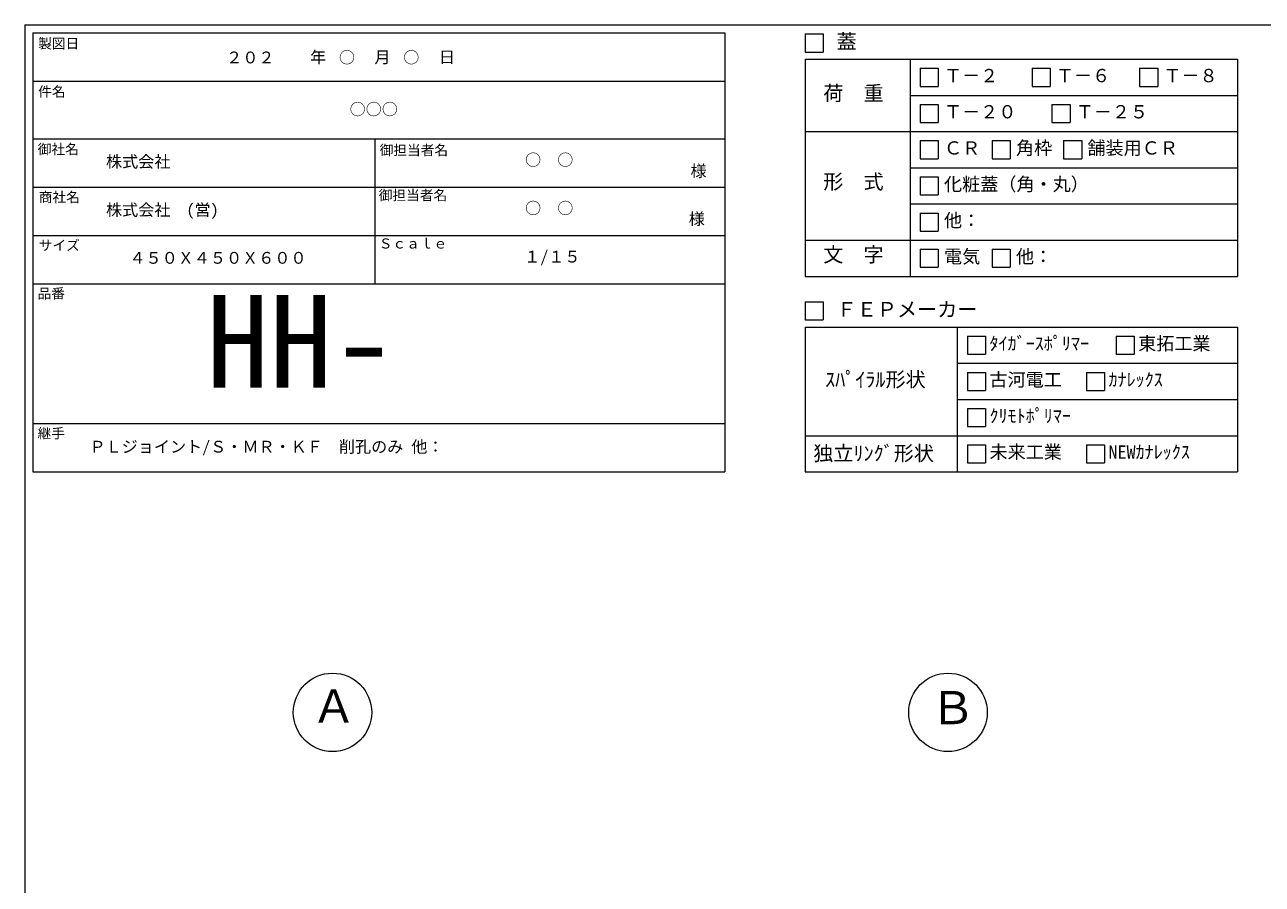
# Model space of a CAD drawing. Units: millimetres, scale not verified. Extents: x -4890 to 18490, y -2275 to 2275.
# Drawn here: x -1230 to 1846, y 137 to 2275 of the extents above; entities that cross this region are included whole.
import ezdxf
from ezdxf.enums import TextEntityAlignment as Align

# ---------------------------------------------------------------- set-up
doc = ezdxf.new("R2010")
doc.units = ezdxf.units.MM
doc.header["$LTSCALE"] = 10
doc.linetypes.add('USER5', pattern=[3.185, 0.01, -3.175])
for name, color, linetype, lineweight in [('0-2_waku', 7, 'Continuous', 18), ('0-3_gaikei', 7, 'Continuous', 18), ('0-4_kakure', 7, 'USER5', 18), ('0-D_文字１', 7, 'Continuous', 18), ('1-4_文字２', 7, 'Continuous', 5)]:
    doc.layers.add(name, color=color, linetype=linetype, lineweight=lineweight)
doc.styles.add('ＭＳ ゴシック', font='')
doc.styles.get('ＭＳ ゴシック').set_extended_font_data('MS Gothic')

msp = doc.modelspace()

# ---------------------------------------------------------------- linework, layer by layer
at = {"layer": '0-2_waku'}
for p, q in [((-1230.32, 2274.52), (-1230.32, -2000.48)), ((-1230.32, 2274.52), (-1230.32, -2000.48)), ((-1230.32, 2274.52), (-1230.32, -2000.48)), ((-1230.32, 2274.52), (-1230.32, -2000.48)), ((-1230.32, 2274.52), (-1230.32, -2000.48)), ((-1230.32, 2274.52), (4889.68, 2274.52)), ((-1210.32, 2254.52), (-1210.32, 1162.52)), ((-1210.32, 2254.52), (509.68, 2254.52)), ((-1210.32, 2254.52), (-1210.32, 1162.52)), ((-1210.32, 2254.52), (509.68, 2254.52)), ((-1210.32, 2254.52), (-1210.32, 1162.52)), ((509.68, 2254.52), (509.68, 1162.52)), ((709.68, 2188.74), (1784.68, 2188.74)), ((709.68, 2188.74), (709.68, 1648.74)), ((970.35, 2188.74), (970.35, 1648.74)), ((1784.68, 2188.74), (1784.68, 1648.74)), ((-1210.32, 2134.52), (509.68, 2134.52)), ((-1210.32, 2134.52), (509.68, 2134.52)), ((-1210.32, 2134.52), (509.68, 2134.52)), ((-1210.32, 2134.52), (509.68, 2134.52)), ((970.35, 2098.74), (1784.68, 2098.74)), ((709.68, 2008.74), (1784.68, 2008.74)), ((-1210.32, 1990.52), (509.68, 1990.52)), ((-1210.32, 1990.52), (509.68, 1990.52)), ((-360.32, 1990.52), (-360.32, 1630.52)), ((970.35, 1918.74), (1784.68, 1918.74)), ((-1210.32, 1870.52), (509.68, 1870.52)), ((970.35, 1828.74), (1784.68, 1828.74)), ((-1210.32, 1750.52), (509.68, 1750.52)), ((709.68, 1738.74), (1784.68, 1738.74)), ((-1210.32, 1630.52), (509.68, 1630.52)), ((709.68, 1648.74), (1784.68, 1648.74)), ((709.68, 1522.52), (1784.68, 1522.52)), ((709.68, 1522.52), (709.68, 1162.52)), ((1087.5, 1522.52), (1087.5, 1162.52)), ((1784.68, 1522.52), (1784.68, 1162.52)), ((1087.5, 1432.52), (1784.68, 1432.52)), ((1087.5, 1342.52), (1784.68, 1342.52)), ((-1210.32, 1282.52), (509.68, 1282.52)), ((709.68, 1252.52), (1784.68, 1252.52)), ((-1210.32, 1162.52), (509.68, 1162.52)), ((709.68, 1162.52), (1784.68, 1162.52)), ((709.68, 1162.52), (1784.68, 1162.52))]:
    msp.add_line(p, q, dxfattribs=at)
at = {"layer": '0-3_gaikei'}
for centre in [(-465.32, 564.52), (1064.68, 564.52)]:
    msp.add_circle(centre, 97.5, dxfattribs=at)
at = {"layer": '0-D_文字１'}
for p, q in [((709.68, 2251.55), (709.68, 2206.55)), ((709.68, 2206.55), (754.68, 2206.55)), ((995.65, 2166.24), (1040.65, 2166.24)), ((995.65, 2166.24), (995.65, 2121.24)), ((995.65, 2166.24), (995.65, 2121.24)), ((995.65, 2166.24), (1040.65, 2166.24)), ((995.65, 2166.24), (995.65, 2121.24)), ((995.65, 2166.24), (1040.65, 2166.24)), ((1040.65, 2166.24), (1040.65, 2121.24)), ((1040.65, 2166.24), (1040.65, 2121.24)), ((1040.65, 2166.24), (1040.65, 2121.24)), ((1273.74, 2166.24), (1318.74, 2166.24)), ((1273.74, 2166.24), (1273.74, 2121.24)), ((1318.74, 2166.24), (1318.74, 2121.24)), ((1540.94, 2166.24), (1585.94, 2166.24)), ((1540.94, 2166.24), (1540.94, 2121.24)), ((1585.94, 2166.24), (1585.94, 2121.24)), ((995.65, 2121.24), (1040.65, 2121.24)), ((995.65, 2121.24), (1040.65, 2121.24)), ((995.65, 2121.24), (1040.65, 2121.24)), ((1273.74, 2121.24), (1318.74, 2121.24)), ((1540.94, 2121.24), (1585.94, 2121.24)), ((995.65, 2076.24), (1040.65, 2076.24)), ((995.65, 2076.24), (995.65, 2031.24)), ((1040.65, 2076.24), (1040.65, 2031.24)), ((1323.14, 2076.24), (1368.14, 2076.24)), ((1323.14, 2076.24), (1323.14, 2031.24)), ((1368.14, 2076.24), (1368.14, 2031.24)), ((995.65, 2031.24), (1040.65, 2031.24)), ((1323.14, 2031.24), (1368.14, 2031.24)), ((995.65, 1986.24), (1040.65, 1986.24)), ((995.65, 1986.24), (995.65, 1941.24)), ((995.65, 1986.24), (995.65, 1941.24)), ((1040.65, 1986.24), (1040.65, 1941.24)), ((1040.65, 1986.24), (1040.65, 1941.24)), ((1174.65, 1986.24), (1219.65, 1986.24)), ((1174.65, 1986.24), (1174.65, 1941.24)), ((1219.65, 1986.24), (1219.65, 1941.24)), ((1352.16, 1986.24), (1397.16, 1986.24)), ((1352.16, 1986.24), (1352.16, 1941.24)), ((1397.16, 1986.24), (1397.16, 1941.24)), ((995.65, 1941.24), (1040.65, 1941.24)), ((995.65, 1941.24), (1040.65, 1941.24)), ((1174.65, 1941.24), (1219.65, 1941.24)), ((1352.16, 1941.24), (1397.16, 1941.24)), ((995.65, 1896.24), (995.65, 1851.24)), ((1040.65, 1896.24), (1040.65, 1851.24)), ((995.65, 1851.24), (1040.65, 1851.24)), ((995.65, 1806.24), (1040.65, 1806.24)), ((995.65, 1806.24), (995.65, 1761.24)), ((995.65, 1806.24), (995.65, 1761.24)), ((1040.65, 1806.24), (1040.65, 1761.24)), ((1040.65, 1806.24), (1040.65, 1761.24)), ((995.65, 1761.24), (1040.65, 1761.24)), ((995.65, 1761.24), (1040.65, 1761.24)), ((995.65, 1716.24), (995.65, 1671.24)), ((1174.65, 1716.24), (1174.65, 1671.24)), ((995.65, 1671.24), (1040.65, 1671.24)), ((1174.65, 1671.24), (1219.65, 1671.24)), ((709.68, 1585.33), (709.68, 1540.33)), ((709.68, 1540.33), (754.68, 1540.33)), ((1112.8, 1500.02), (1112.8, 1455.02)), ((1482.39, 1500.02), (1527.39, 1500.02)), ((1482.39, 1500.02), (1482.39, 1455.02)), ((1482.39, 1500.02), (1527.39, 1500.02)), ((1482.39, 1500.02), (1482.39, 1455.02)), ((1482.39, 1500.02), (1527.39, 1500.02)), ((1482.39, 1500.02), (1482.39, 1455.02)), ((1527.39, 1500.02), (1527.39, 1455.02)), ((1527.39, 1500.02), (1527.39, 1455.02)), ((1527.39, 1500.02), (1527.39, 1455.02)), ((1112.8, 1455.02), (1157.8, 1455.02)), ((1482.39, 1455.02), (1527.39, 1455.02)), ((1482.39, 1455.02), (1527.39, 1455.02)), ((1482.39, 1455.02), (1527.39, 1455.02)), ((1112.8, 1410.02), (1157.8, 1410.02)), ((1112.8, 1410.02), (1112.8, 1365.02)), ((1157.8, 1410.02), (1157.8, 1365.02)), ((1408.71, 1410.02), (1408.71, 1365.02)), ((1112.8, 1365.02), (1157.8, 1365.02)), ((1408.71, 1365.02), (1453.71, 1365.02)), ((1112.8, 1320.02), (1112.8, 1275.02)), ((1112.8, 1275.02), (1157.8, 1275.02)), ((1112.8, 1230.02), (1157.8, 1230.02)), ((1112.8, 1230.02), (1112.8, 1185.02)), ((1157.8, 1230.02), (1157.8, 1185.02)), ((1408.71, 1230.02), (1453.71, 1230.02)), ((1408.71, 1230.02), (1408.71, 1185.02)), ((1453.71, 1230.02), (1453.71, 1185.02)), ((1112.8, 1185.02), (1157.8, 1185.02)), ((1408.71, 1185.02), (1453.71, 1185.02))]:
    msp.add_line(p, q, dxfattribs=at)
for points in [[(709.68, 2251.55), (754.68, 2251.55), (754.68, 2206.55)], [(709.68, 2251.55), (754.68, 2251.55), (754.68, 2206.55)], [(995.65, 1986.24), (1040.65, 1986.24), (1040.65, 1941.24)], [(995.65, 1986.24), (995.65, 1941.24), (1040.65, 1941.24)], [(995.65, 1896.24), (1040.65, 1896.24), (1040.65, 1851.24)], [(995.65, 1806.24), (1040.65, 1806.24), (1040.65, 1761.24)], [(995.65, 1806.24), (995.65, 1761.24), (1040.65, 1761.24)], [(995.65, 1716.24), (1040.65, 1716.24), (1040.65, 1671.24)], [(1174.65, 1716.24), (1219.65, 1716.24), (1219.65, 1671.24)], [(709.68, 1585.33), (754.68, 1585.33), (754.68, 1540.33)], [(1112.8, 1500.02), (1157.8, 1500.02), (1157.8, 1455.02)], [(1408.71, 1410.02), (1453.71, 1410.02), (1453.71, 1365.02)], [(1112.8, 1320.02), (1157.8, 1320.02), (1157.8, 1275.02)]]:
    msp.add_lwpolyline(points, dxfattribs=at)

# ---------------------------------------------------------------- texts
at = {"layer": '0-4_kakure', "style": 'ＭＳ ゴシック'}
for s, p in [('\u3000\u3000２０２\u3000\u3000\u3000\u3000○\u3000\u3000\u3000○', (-809.48, 2169.68)), ('○○○', (-422.8, 2040.86)), ('株式会社', (-1028.32, 1910.6)), ('○\u3000○', (13.47, 1914.98)), ('株式会社\u3000(営)', (-1028.32, 1790.6)), ('○\u3000○', (13.47, 1794.98))]:
    msp.add_text(s, height=29.33, dxfattribs=at).set_placement(p, align=Align.BOTTOM_LEFT)
at = {"layer": '0-D_文字１', "style": 'ＭＳ ゴシック'}
for s, height, p in [('蓋', 36.66, (787.77, 2203.64)), ('製図日', 24.93, (-1197.04, 2208.07)), ('\u3000\u3000年\u3000\u3000\u3000月\u3000\u3000\u3000日', 29.33, (-601, 2170.47)), ('Ｔ－２', 32.99, (1054.79, 2121.73)), ('Ｔ－６', 32.99, (1332.88, 2121.73)), ('Ｔ－８', 32.99, (1600.08, 2121.73)), ('件名', 24.93, (-1197.04, 2088.07)), ('荷\u3000重', 36.66, (754.65, 2074.94)), ('Ｔ－２０', 32.99, (1054.79, 2031.73)), ('Ｔ－２５', 32.99, (1382.28, 2031.73)), ('御社名', 24.93, (-1198.02, 1945.07)), ('御担当者名', 24.93, (-348.11, 1942.86)), ('御担当者名', 24.93, (-348.11, 1942.86)), ('ＣＲ', 32.99, (1054.79, 1941.73)), ('角枠', 32.99, (1233.79, 1941.73)), ('舗装用ＣＲ', 32.99, (1411.3, 1941.73)), ('様', 29.33, (424.64, 1887.35)), ('形\u3000式', 36.66, (754.65, 1854.98)), ('化粧蓋（角・丸）', 32.99, (1054.79, 1851.73)), ('商社名', 24.93, (-1195.41, 1826.02)), ('御担当者名', 24.93, (-350.32, 1830.55)), ('様', 29.33, (420.15, 1768.44)), ('他：', 32.99, (1054.79, 1761.73)), ('サイズ', 24.93, (-1195.41, 1706.02)), ('Ｓｃａｌｅ', 24.93, (-350.32, 1710.55)), ('文\u3000字', 36.66, (754.65, 1673.49)), ('４５０Ｘ４５０Ｘ６００', 29.33, (-969.96, 1671.36)), ('１/１５', 29.33, (11.13, 1674.29)), ('電気', 32.99, (1054.79, 1671.73)), ('他：', 32.99, (1233.79, 1671.73)), ('品番', 24.93, (-1198.41, 1586.38)), ('HH-', 230.9, (-779.59, 1302.35)), ('ＦＥＰメーカー', 36.66, (787.77, 1537.41)), ('ﾀｲｶﾞｰｽﾎﾟﾘﾏｰ', 32.99, (1167.77, 1455.51)), ('東拓工業', 32.99, (1537.36, 1455.51)), ('ｽﾊﾟｲﾗﾙ形状', 36.66, (759.3, 1362.86)), ('古河電工', 32.99, (1167.77, 1365.51)), ('ｶﾅﾚｯｸｽ', 32.99, (1463.68, 1365.51)), ('ｸﾘﾓﾄﾎﾟﾘﾏｰ', 32.99, (1167.77, 1275.51)), ('継手', 24.93, (-1198.41, 1238.38)), ('ＰＬジョイント/Ｓ・ＭＲ・ＫＦ\u3000削孔のみ 他：', 29.33, (-1069.32, 1201.72)), ('独立ﾘﾝｸﾞ形状', 36.66, (729.77, 1179.38)), ('未来工業', 32.99, (1167.77, 1185.51)), ('NEWｶﾅﾚｯｸｽ', 32.99, (1463.68, 1185.51)), ('Ａ', 82.48, (-518.33, 513.97)), ('Ｂ', 82.48, (1020.23, 510.25))]:
    msp.add_text(s, height=height, dxfattribs=at).set_placement(p, align=Align.BOTTOM_LEFT)
at = {"layer": '1-4_文字２', "style": 'ＭＳ ゴシック'}
for s, p in [('\u3000\u3000２０２\u3000\u3000\u3000\u3000○\u3000\u3000\u3000○', (-809.48, 2169.68)), ('○○○', (-422.8, 2040.86)), ('株式会社', (-1028.32, 1910.6)), ('○\u3000○', (13.47, 1914.98)), ('株式会社\u3000(営)', (-1028.32, 1790.6)), ('○\u3000○', (13.47, 1794.98))]:
    msp.add_text(s, height=29.33, dxfattribs=at).set_placement(p, align=Align.BOTTOM_LEFT)

doc.saveas('drawing.dxf')
